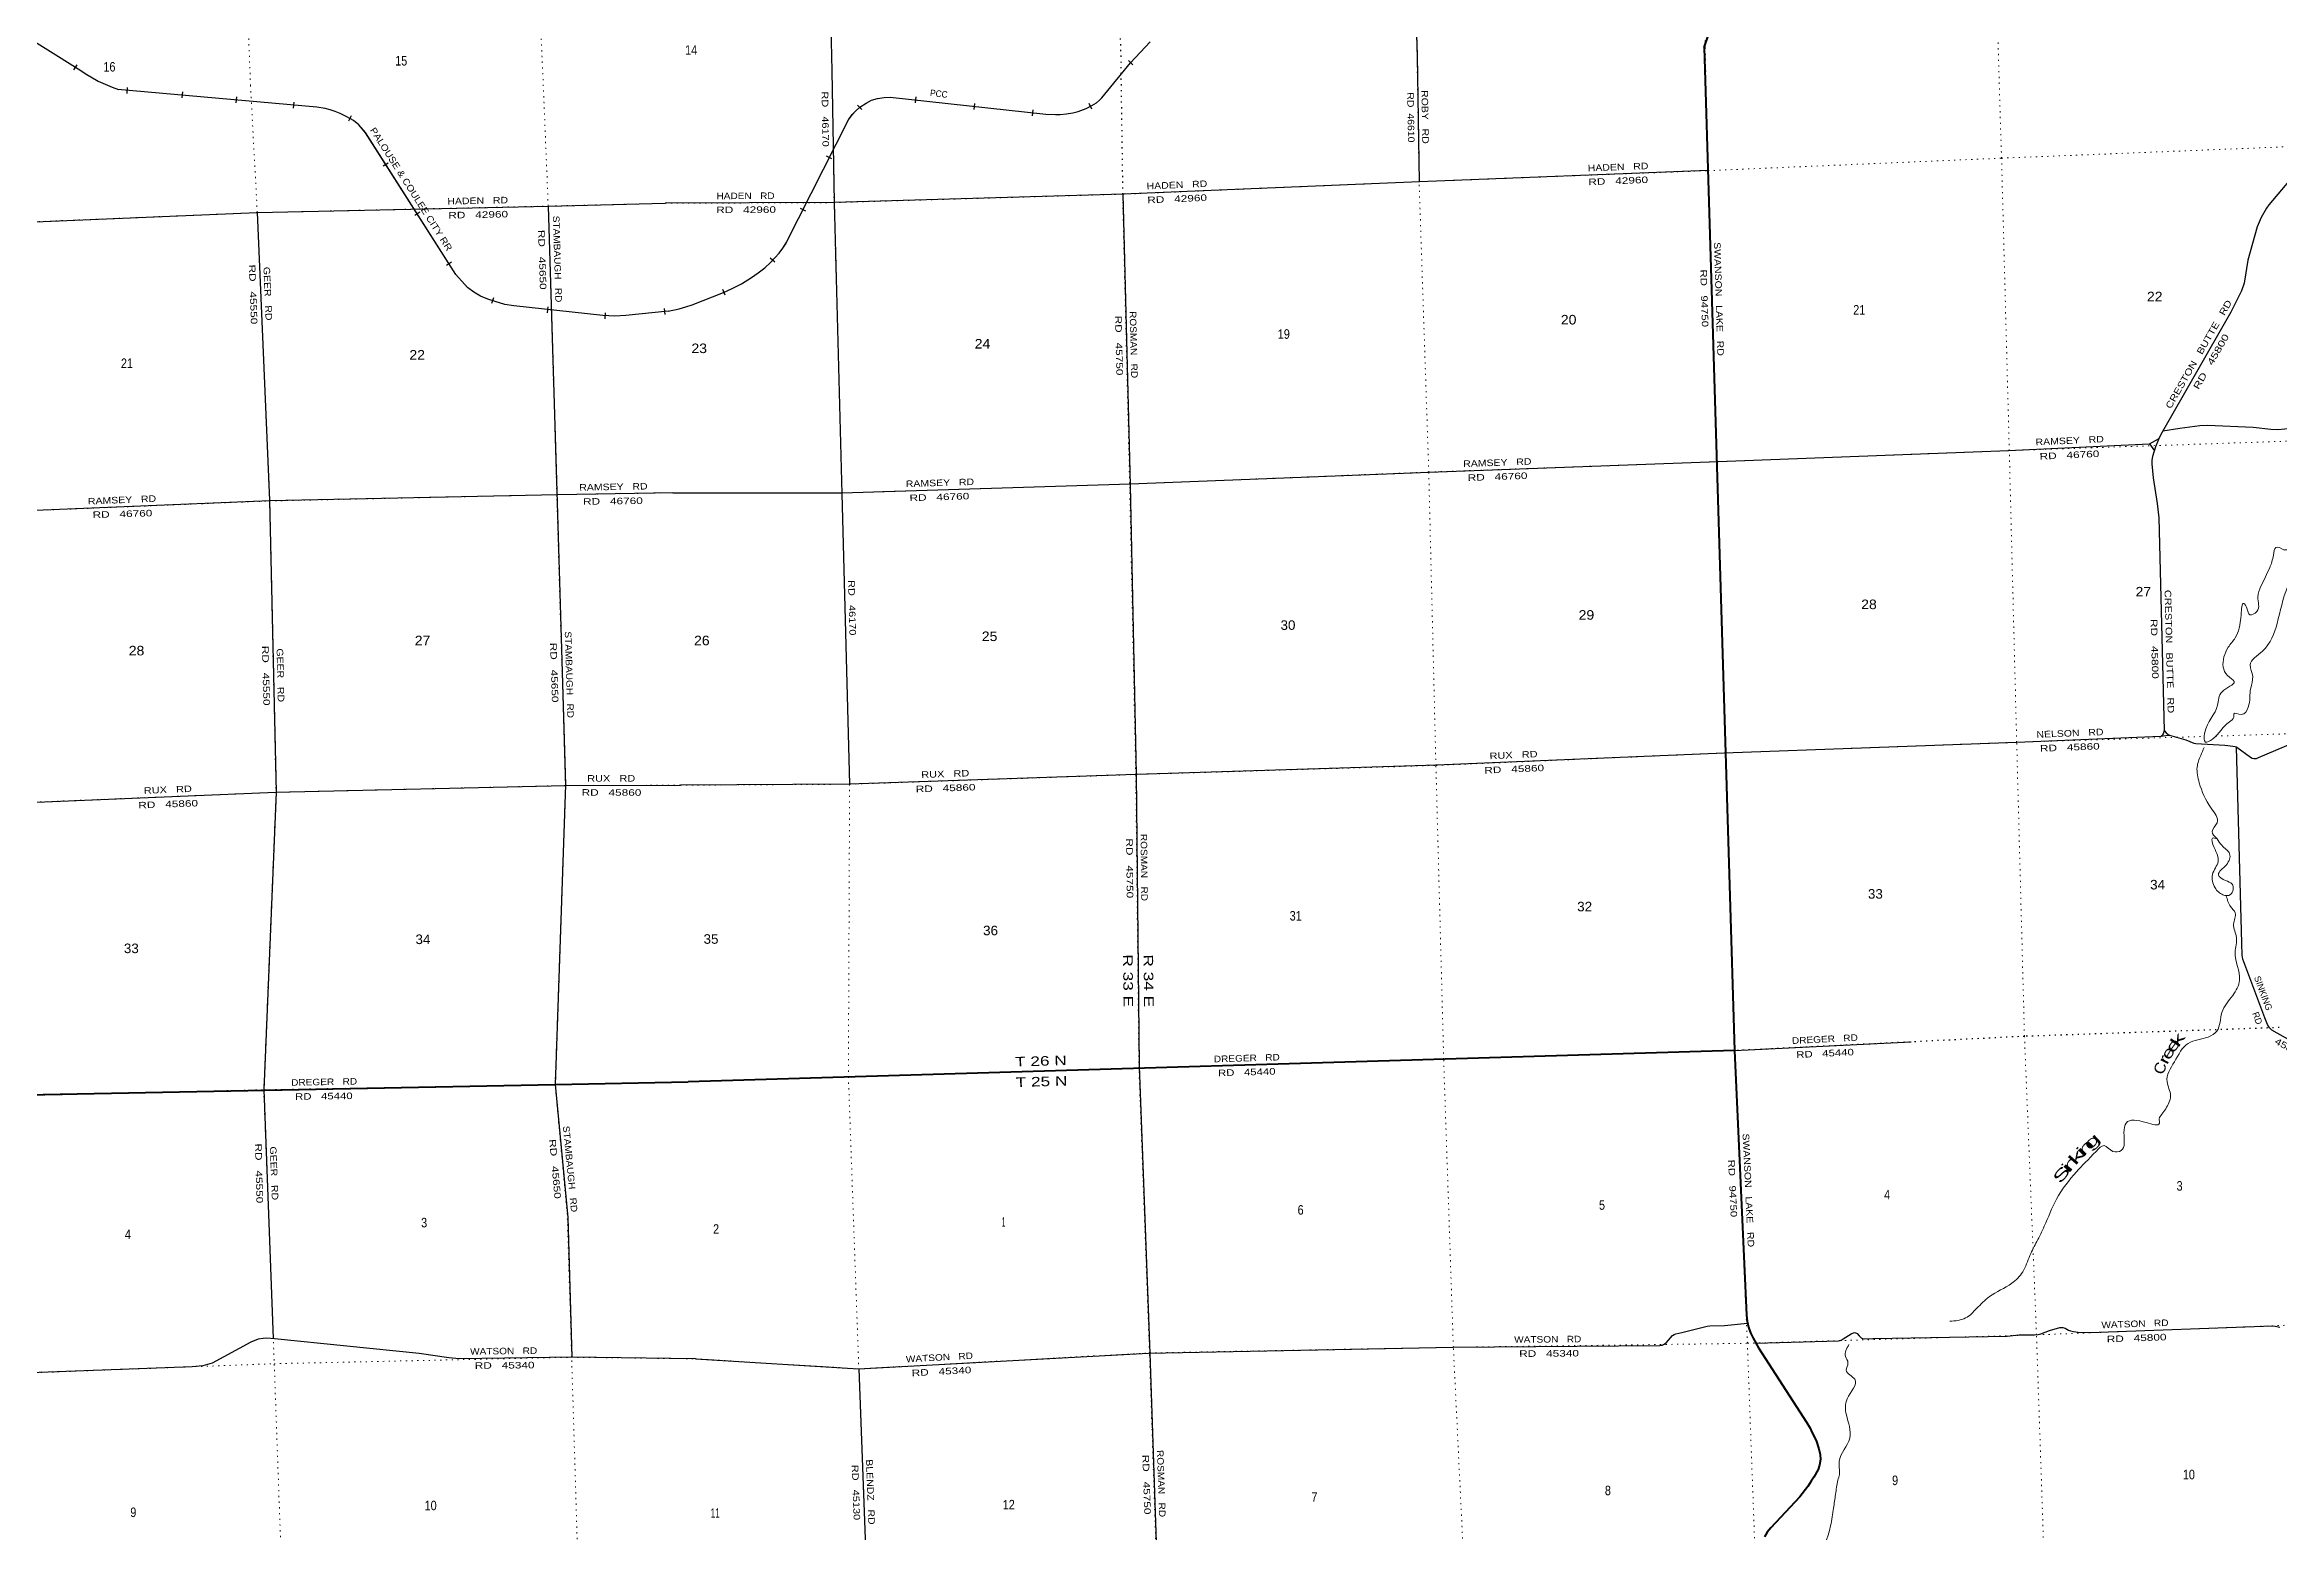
# Model space of a CAD drawing. Header units: feet. Extents: x 493183 to 745759, y 5472 to 195788.
# Drawn here: x 576721 to 617686, y 72721 to 99999 of the extents above; entities that cross this region are included whole.
import ezdxf
from ezdxf.enums import TextEntityAlignment as Align

# ---------------------------------------------------------------- set-up
doc = ezdxf.new("R2010")
doc.units = ezdxf.units.FT
doc.header["$LTSCALE"] = 70
doc.linetypes.add('DOTTED', pattern=[1.5, 0.3, -1.2])
for name, color, linetype, lineweight in [('26', 7, 'Continuous', 40), ('27', 7, 'Continuous', 13), ('29', 7, 'Continuous', 25), ('34', 7, 'Continuous', 25), ('39', 7, 'Continuous', 13), ('6', 7, 'DOTTED', 25), ('7', 7, 'DOTTED', 13)]:
    doc.layers.add(name, color=color, linetype=linetype, lineweight=lineweight)
doc.layers.add('30', color=7, linetype='Continuous')
doc.layers.add('41', color=7, linetype='Continuous')

msp = doc.modelspace()

# ---------------------------------------------------------------- linework, layer by layer
at = {"layer": '26'}
for points in [[(607145.02, 99946.18), (607227.23, 100199.73), (607278.45, 100314.99), (607341.44, 100424.26), (607415.5, 100526.35), (607499.84, 100620.14), (607593.51, 100704.6), (609276.25, 102072.24)], [(607145.02, 99946.18), (607695.61, 81553.44), (588517.48, 80981.93)], [(607695.61, 81553.44), (607920.98, 76701.05), (607932.86, 76591.35), (607956.89, 76483.13), (607988.94, 76378.91), (608038.44, 76282.46), (608138.9, 76101.24), (609021.27, 74743.78), (609086.53, 74629.33), (609117.83, 74556.43), (609194.68, 74404.87), (609246.76, 74252.55), (609270.79, 74148.34), (609274.8, 74056.15), (609254.77, 73951.93), (609230.73, 73875.78), (609150.62, 73735.49), (609106.55, 73659.33), (609042.46, 73559.12), (608898.62, 73369.29), (608361.48, 72803.57), (608299.44, 72726.18), (608245.32, 72639.23)], [(570054.36, 80561.52), (575432.79, 80725.78), (586077.12, 80933.19), (588517.48, 80981.93)]]:
    msp.add_lwpolyline(points, dxfattribs=at)
at = {"layer": '29'}
for p, q in [((591077.69, 102444.56), (591153.13, 99520.24)), ((601878.2, 99804.66), (601916.83, 97486.67)), ((615305.94, 92678.22), (615395.26, 92553.82)), ((607695.61, 81553.44), (610935.47, 81713))]:
    msp.add_line(p, q, dxfattribs=at)
for points in [[(601635.3, 108309.16), (601655.98, 108238.42), (601659.6, 108176.03), (601748.98, 104086.79), (601785.38, 102832.05), (601878.2, 99804.66)], [(591153.13, 99520.24), (591191.51, 97106.43), (591337.11, 91765.41), (591476.27, 86438.37)], [(619027.46, 98420.38), (618541.16, 98130.07), (618305.02, 97965.89), (618195.52, 97880.67), (618120.35, 97806.75), (617493.93, 97062.98), (617449.36, 96999.59), (617351.99, 96827.61), (617277.8, 96656.77), (617108.22, 96048.28), (617039.73, 95624.4), (616993.92, 95483.54), (616799.58, 95091.8), (615514.88, 92853.77), (615470.27, 92762.46), (615417.55, 92626.52), (615362.8, 92447.96), (615350.63, 92383.03), (615351.37, 92313.04), (615371.23, 92057.9), (615444.12, 91586.77), (615478.37, 91323.96), (615578.04, 87425.58)], [(607212.58, 97689.17), (601926.84, 97487.05), (596489.63, 97256.63), (591187.53, 97104.31), (588096.39, 97090.14)], [(559109.05, 96227.43), (564443.79, 96437.52), (569692.36, 96467.33), (575381.46, 96704.01), (580618.71, 96919.62), (585959.8, 97038.01), (588096.39, 97090.14)], [(596487.55, 97256.57), (596616.93, 91919.14), (596728.94, 86619.49), (596783.88, 81267.98), (596979.75, 76002.79), (597158.09, 70710.35)], [(580618.71, 96919.62), (580839.67, 91645.94), (580962.3, 86290.65), (580737.71, 80835.25), (580910.44, 76275.02)], [(585951.65, 97039.62), (586109.48, 91803.64), (586268.23, 86428.86), (586077.12, 80933.19), (586309.21, 78494.87), (586381.83, 75932.64)], [(615551.68, 92917.87), (615864.54, 92967.67), (616230.95, 93017.76), (616366.53, 93020.15), (617208.3, 92987.62), (617530.45, 92949.14), (617658.44, 92943.32), (617912.47, 92966.24), (617946.14, 92966.38), (617988.72, 92957.25), (618146.88, 92885.22), (618192.19, 92875.1), (618242.19, 92875.07), (618539.26, 92896.49), (618556.49, 92897.39), (618586.9, 92889.28), (618768.11, 92816.07), (618943.78, 92747.24), (618957.98, 92743.19), (618992.75, 92741.57), (619183.52, 92749.1)], [(588235.14, 91782.31), (591334.66, 91779.44), (596622.2, 91945.45), (602102.32, 92160.92), (607401.19, 92353.41), (612723.93, 92558.62), (615305.94, 92678.22), (615473.63, 92771.13)], [(588235.14, 91782.31), (586119.18, 91742.8), (580850.95, 91632.15), (575500.27, 91415.26)], [(615515.02, 87310.71), (612873.94, 87205.63), (607510.49, 87009.4), (602234.82, 86785.32), (596724.96, 86617.37), (591468.14, 86438.09), (588375.32, 86419.88)], [(615578.04, 87425.58), (615557.87, 87364.2), (615541.46, 87342.03), (615512.15, 87310.6)], [(615678.21, 87329.18), (615605.61, 87323.21), (615513, 87310.66)], [(615578.04, 87425.58), (615614.46, 87378.55), (615642.85, 87354.2), (615678.21, 87329.18)], [(619331.08, 87386.45), (618418.86, 87376.53), (618376.28, 87374.5), (618329.64, 87362.32), (618205.78, 87310.43), (617297.73, 86921.68), (617258.98, 86904.77), (617238.7, 86902.74), (617220.45, 86904.77), (617190.03, 86910.86), (617156.02, 86927.95), (616909.92, 87110.58), (616898.04, 87117.32), (616877.76, 87124.92), (616743.92, 87145.21), (616686.39, 87148.88), (616155.75, 87180.94), (616123.43, 87187.82), (615975.92, 87244.56), (615678.21, 87329.18)], [(618245.25, 81535.74), (617550.01, 81929.79), (617506.34, 81974.17), (617468.12, 82030.26), (617419.78, 82157.81), (617019.43, 83228.13), (617007.52, 83301.17), (616998.29, 83525.51), (616901.77, 87115.2)], [(568892.11, 85794.58), (570012.97, 85845.94), (575692.66, 86074.35), (580959.29, 86290.93), (586268.23, 86413.82), (588375.32, 86419.88)], [(588650.26, 75902.8), (586382.76, 75931.38), (584322.4, 75905.07), (584132.02, 75920.1), (583583.41, 75999.22), (580932.2, 76268.7), (580790.93, 76283.12), (580723.36, 76277.89), (580636.72, 76262.08), (580497.91, 76209.7), (579788.14, 75825.6), (579746.09, 75811.58), (579620.1, 75771.33), (579422.49, 75756.79), (575621.23, 75612.7), (570257.49, 75238.95)], [(588650.26, 75902.8), (591641.2, 75718.65), (596957.35, 76008.23), (602541.81, 76115.78), (606331.32, 76149), (606371.88, 76155.33), (606394.18, 76163.45), (606426.63, 76181.71), (606448.98, 76202.48), (606564.44, 76328.38), (606590.88, 76346.06), (606623.32, 76358.24), (606730.45, 76387.19), (606927.13, 76434.74), (607197.18, 76500.27), (607246.41, 76505.72), (607517.09, 76512.98), (607936.84, 76554.59)], [(608090.79, 76188.02), (609607.77, 76234.88), (609636.6, 76239.53), (609656.88, 76247.64), (609691.69, 76267.33), (609838.49, 76359.85), (609881.96, 76381.56), (609898.19, 76383.59), (609918.68, 76382.13), (609936.71, 76373.45), (609948.88, 76365.33), (609981.1, 76323.41), (610021.88, 76288.22), (610046.21, 76276.05), (610077.69, 76271.65), (610237.33, 76273.92), (612694.21, 76319.7), (612909.86, 76341.59), (613196.88, 76343.25), (613266.32, 76350.1), (613314.98, 76362.27), (613471.42, 76423.09), (613661.73, 76477.93), (613690.12, 76479.96), (613716.4, 76477.98), (613759.07, 76465.75), (613818.92, 76430.4), (613858.43, 76413), (613911.15, 76400.82), (613996.06, 76388.85), (614220.58, 76384.81), (617560.63, 76506.63), (617609.81, 76499.22), (617694.97, 76480.96)], [(591645.31, 75718.87), (591840.38, 70477.71)]]:
    msp.add_lwpolyline(points, dxfattribs=at)
at = {"layer": '34'}
for p, q in [((577255.17, 99537.46), (577313.99, 99631.14)), ((596671.39, 99631.63), (596590.3, 99706.85)), ((578235.72, 99213.3), (578225.86, 99103.13)), ((579246.26, 99133.14), (579236.4, 99022.97)), ((580234.31, 99044.62), (580224.45, 98934.45)), ((581288.83, 98945.25), (581278.97, 98835.08)), ((591699.23, 98808.54), (591623.74, 98889.38)), ((592681.84, 98932), (592694, 99041.94)), ((593760.75, 98810), (593772.92, 98919.93)), ((594826.75, 98694.67), (594838.91, 98804.61)), ((595916.02, 98819.21), (595867.67, 98918.7)), ((582341.98, 98694.45), (582287.92, 98597.95)), ((591153.37, 97902.86), (591054.64, 97952.72)), ((583020.06, 97828.7), (582926.77, 97769.27)), ((583598.38, 96925.83), (583505.09, 96866.39)), ((590672.41, 96944.57), (590573.67, 96994.43)), ((584179.59, 96008.69), (584086.3, 95949.26)), ((590104.74, 96009.1), (590022.55, 96083.12)), ((589197.74, 95408.38), (589153.83, 95509.9)), ((584947.85, 95358.01), (584911.64, 95253.49)), ((585942.46, 95193.63), (585930.69, 95083.65)), ((586997.25, 95084.32), (586991.8, 94973.84)), ((588079.1, 95161.34), (588090.6, 95051.33))]:
    msp.add_line(p, q, dxfattribs=at)
for points in [[(575320.74, 100816.39), (577381.07, 99522.89), (577461.8, 99470.14), (577703.13, 99331.43), (577957.62, 99218.71), (578072.02, 99178.03)], [(596627.66, 99664.78), (596984.75, 100049.77)], [(588147.46, 95111.65), (588352.97, 95155.42), (588472.43, 95189.57), (588591.94, 95231.58), (589162.65, 95455.54), (589311.62, 95519.97), (589493.03, 95611.67), (589676.09, 95730.74), (589799.07, 95814.17), (589919.73, 95906.87), (590026.18, 96003.45), (590183.02, 96177.63), (590250.06, 96265.42), (590314.55, 96362.8), (591455.71, 98622.74), (591520.96, 98715.78), (591589.35, 98784.2), (591662.61, 98852.62), (591781.05, 98925.41), (591877.49, 98979.66), (591985, 99013.89), (592107.11, 99033.44), (592220.53, 99037.98), (595075.03, 98722.13), (595248.94, 98716.17), (595339.13, 98721.05), (595450.68, 98729.82), (595568.25, 98747.88), (595668.14, 98774.69), (595810.74, 98831.66), (595914.32, 98881.99), (595999.6, 98935.62), (596055.6, 98979.48), (596100.81, 99023.8), (596627.47, 99667.58)], [(588148.19, 95111.6), (587376.6, 95030.92), (587170.95, 95021.99), (586954.19, 95032.67), (585318.63, 95207.7), (585156.52, 95237.55), (584976.06, 95287.69), (584845.73, 95332.83), (584713.02, 95386.13), (584584.97, 95458.24), (584469.59, 95548.57), (584258.87, 95782.63), (582600.8, 98385.16), (582477.93, 98530.9), (582382.89, 98605.96), (582257.73, 98676.08), (582138.21, 98734.52), (582047.4, 98776.26), (581952.31, 98806.31), (581862.2, 98826.34), (581708.09, 98852.91), (578063.99, 99179.01)]]:
    msp.add_lwpolyline(points, dxfattribs=at)
at = {"layer": '34', "lineweight": 13}
for points in [[(588148.06, 95113.43), (588353.23, 95154.35), (588472.76, 95188.52), (588592.32, 95230.55), (589163.07, 95454.52), (589312.09, 95518.97), (589493.58, 95610.72), (589676.7, 95729.82), (589799.71, 95813.28), (589920.44, 95906.03), (590026.96, 96002.67), (590183.87, 96176.93), (590250.96, 96264.78), (590315.5, 96362.25), (591456.66, 98622.17), (591521.81, 98715.07), (591590.11, 98783.41), (591663.28, 98851.74), (591781.61, 98924.46), (591877.93, 98978.65), (591985.26, 99012.82), (592107.22, 99032.34), (592220.49, 99036.88), (595074.95, 98721.03), (595248.95, 98715.07), (595339.2, 98719.95), (595450.81, 98728.73), (595568.48, 98746.8), (595668.49, 98773.64), (595811.19, 98830.65), (595914.85, 98881.03), (596000.23, 98934.72), (596056.33, 98978.65), (596101.62, 99023.06), (596628.32, 99666.88)], [(588148.08, 95112.69), (587376.52, 95032.02), (587170.95, 95023.09), (586954.28, 95033.77), (585318.79, 95208.79), (585156.77, 95238.62), (584976.39, 95288.74), (584846.12, 95333.86), (584713.5, 95387.12), (584585.58, 95459.16), (584470.34, 95549.38), (584259.75, 95783.3), (582601.69, 98385.81), (582478.7, 98531.69), (582383.5, 98606.88), (582258.24, 98677.05), (582138.68, 98735.51), (582047.8, 98777.29), (581952.6, 98807.37), (581862.41, 98827.42), (581708.23, 98854), (578064.09, 99180.11)]]:
    msp.add_lwpolyline(points, dxfattribs=at)
at = {"layer": '39'}
for points in [[(617779.24, 90732.73), (617621.62, 90779.56), (617578.08, 90639.18), (617509.39, 90409.37), (617349.56, 90069.93), (617291.93, 89870.68), (617275.1, 89604.21), (617143.71, 89545.71), (617092.89, 89667.02), (617035.21, 89753.87), (616983.78, 89550.79), (616875.71, 89120.29), (616750.34, 88949.15), (616658.03, 88587.64), (616736.32, 88432.93), (616857.63, 88319.86), (616635.66, 88135.63), (616555.5, 87887.33), (616317.04, 87370.15), (616333.83, 87212.25), (616458.33, 87263.75), (616770.52, 87583.77), (616852.36, 87670.94), (616852.31, 87729.37), (616986.13, 87719.44), (617117.03, 87848.44), (617161.08, 88202.4), (617198.16, 88411.08), (617150.12, 88625.16), (617375.71, 88878), (617644.75, 89388.08), (617837.59, 90050.91), (617970.13, 90532.55), (617850.41, 90734.57), (617779.6, 90733.79)], [(616307.03, 87111.33), (616244.41, 86966.94), (616179.19, 86753.36), (616217.69, 86466.45), (616438.58, 85997.86), (616545.04, 85733.22), (616453.73, 85571.2), (616549.49, 85437.19)], [(616549.49, 85437.19), (616464.08, 85450.64), (616490.43, 85278.19), (616564.36, 85018.58), (616459.39, 84785.62), (616508.58, 84539.34), (616652.67, 84410.87), (616790.03, 84415.15), (616821.62, 84607.54), (616697.99, 84672.19), (616570.84, 84779.03), (616715.98, 84962.87), (616775.64, 85162.18), (616630.54, 85318.83), (616549.49, 85437.19)], [(616714.04, 84393.66), (616793.85, 84193.65), (616876.71, 84081.4), (616847.78, 83870.96), (616900.8, 83630.84), (616874.23, 83353.99), (616956.95, 82846.84), (616831.48, 82564.88), (616632.26, 82252.42), (616543.2, 81913.17), (616383.3, 81803.41), (616017.36, 81687.22), (615762.44, 81348.84), (615627.85, 80981.98), (615691.54, 80726.08), (615659.82, 80594.13), (615533.58, 80390.73), (615486.23, 80300.6), (615486.92, 80224.06), (615250.01, 80232.78), (614878.19, 80225.21), (614837.95, 80048.67), (614786.91, 79720.68), (614633.75, 79705.83), (614476.3, 79811.72), (614326.36, 79706.3), (613965.6, 79330.37), (613601.19, 78829.4), (613378.18, 78332.85), (613240.44, 78054.55), (613114.04, 77798.76), (612981.12, 77498.44), (612780.29, 77288.68), (612374.41, 77044.31), (612135.55, 76823.28), (611935.37, 76651.83), (611644.33, 76590.36)], [(609794.99, 76163.92), (609733.96, 75946.43), (609778.65, 75826.94), (609746.93, 75694.99), (609904.51, 75528.66), (609763.5, 75171.67), (609749.76, 74875.07), (609811.37, 74449.87), (609616.31, 74020.68), (609620.7, 73783.07), (609594.12, 73677.48), (609550.82, 73416.22), (609513.22, 73165.22), (609460.02, 72841.19), (609172.03, 72181.43), (608577.34, 71673.28), (608186.24, 71579.47)]]:
    msp.add_spline(points, degree=3, dxfattribs=at)
at = {"layer": '6'}
for points in [[(595200.39, 145545.86), (595213.88, 145270.85), (595399.16, 139962.65), (595528.96, 134618.78), (595787.48, 123973.33), (595923.2, 118712.25), (596056.37, 113316.05), (596208.26, 107974.76), (596360.21, 102631.45), (596452.43, 99660.13)], [(597696.21, 54626.43), (597531.67, 60013.85), (597330.52, 65445.11), (597155.99, 70711.5), (596979.75, 76005.99), (596786.42, 81230.82), (596728.49, 86616.78), (596615.67, 91947.81), (596487.55, 97256.57), (596452.43, 99660.13)], [(617684.44, 81975.87), (613013.87, 81815.08), (607695.87, 81553.12), (602361.97, 81393.24), (596786.42, 81229.6), (591444.89, 81069.23), (588517.48, 80981.93)], [(557553.03, 80176.29), (559498.16, 80175.3), (564775.94, 80328.73), (570054.25, 80562.75), (575443.14, 80715.83), (580737.71, 80835.25), (586077.12, 80933.19), (588517.48, 80981.93)]]:
    msp.add_lwpolyline(points, dxfattribs=at)
at = {"layer": '7'}
for points in [[(600618.87, 145690.18), (600625.48, 145450.95), (600820.41, 140159.12), (600966.11, 134823.72), (601118.98, 129522.76), (601226.64, 124178.32), (601398.14, 118857.68), (601558.55, 113498.46), (601659.45, 108182.07), (601785.38, 102832.05), (601878.2, 99804.66)], [(580493.48, 99250.66), (580379.98, 102213.97), (580256, 107491), (579964.08, 112865.74), (579835.94, 118215.18), (579675.21, 123577.74), (579564.41, 128885.38), (579446.86, 134217), (579286.78, 139557.42), (579188.93, 144903.73), (579163.69, 145124.24)], [(584539.69, 145266.39), (584515.3, 145015.25), (584598.54, 139686.63), (584818.71, 134356.08), (584940.4, 129020.55), (585042.39, 123670.33), (585138.42, 118317.92), (585279.74, 112999.1), (585592.65, 107663.27), (585720.91, 102309.81), (585856.01, 99382.16)], [(590938.89, 107325.34), (591077.69, 102444.56), (591153.35, 99520.25)], [(607160.98, 99946.62), (607131.22, 103062.88), (607099.67, 104342.18)], [(613874.36, 54226.32), (613920.24, 55040.99), (613800.6, 60444.91), (613603.93, 65769.8), (613412.34, 71050.55), (613234.66, 76341.97), (613013.87, 81815.08), (612871.18, 87208.5), (612735.64, 92553.14), (612593.64, 97918.05), (612527.61, 100092.11)], [(603103.46, 53935.55), (603136.2, 54787.17), (603113.91, 60102.72), (602973.04, 65498.7), (602799.69, 70824.01), (602544.32, 76114.37), (602366.85, 81395.68), (602224.76, 86780.75), (602093.63, 92158.48), (601916.83, 97486.67), (601878.2, 99804.66)], [(607160.98, 99946.62), (607212.58, 97689.17), (607371.43, 92353.75), (607530.59, 87008.97), (607693.43, 81555.56), (607933.71, 76201.64), (608128.26, 70895.91), (608295.03, 65598.25), (608460.02, 60190.46), (608605.98, 54895.75), (608476.22, 54079.94)], [(580493.48, 99250.66), (580618.71, 96919.62), (580841.52, 91632.09), (580962.3, 86290.65), (580735.88, 80825.15), (580929.55, 75803.14), (581118.39, 70494.95), (581300.9, 64983.18), (581421.66, 59727.61), (581594.14, 54345.4), (581648.41, 53371.7)], [(587071.33, 53512.29), (587030.24, 54239.26), (586921.78, 59679.61), (586729.15, 64973.64), (586540.46, 70602.18), (586381.53, 75930.96), (586298.81, 78552.99), (586077.12, 80933.19), (586267.19, 86398.15), (586107.89, 91747.07), (585951.65, 97039.62), (585856.01, 99382.16)], [(591153.13, 99520.24), (591191.83, 97104.95), (591336.36, 91778.8), (591476.27, 86438.37), (591454.64, 81072.89), (591645.31, 75718.87), (591844.35, 70427.5), (592080.48, 65170.4), (592278.15, 59718.57), (592330.1, 54326.68)], [(588096.39, 97090.14), (591185.74, 97102.51), (596487.55, 97256.57), (601916.83, 97486.67), (607212.58, 97689.17), (612593.64, 97918.05), (617906.57, 98130.25), (619034.85, 98151.7)], [(588096.39, 97090.14), (585965.79, 97039.84), (580618.71, 96919.62), (575372.38, 96704.21), (569690.11, 96466.16), (564440.36, 96436.05), (559109.05, 96227.43), (557157.07, 96205.12)], [(619183.52, 92749.1), (618030.02, 92735.11), (612732.74, 92556.94), (607370.21, 92351.31), (602091.19, 92162.14), (596618.11, 91942.93), (591338.8, 91780.02), (588235.14, 91782.31)], [(557289.25, 90867.73), (559356.06, 90942.27), (564555.78, 91056.25), (569875.03, 91151.87), (575504.3, 91415.32), (580841.52, 91632.09), (586107.89, 91747.07), (588235.14, 91782.31)], [(588375.32, 86419.88), (591476.27, 86438.37), (596724.83, 86616.78), (602225.98, 86783.19), (607530.59, 87011.41), (612863.86, 87208.5), (616304.52, 87314.97)], [(616518.02, 87321.58), (618206.88, 87373.84), (619331.08, 87386.45)], [(588375.32, 86419.88), (586266.89, 86414.26), (580962.3, 86290.65), (575673.55, 86074.6), (570009.31, 85844.88), (564634.39, 85591.28), (559243.2, 85563.09), (557420.94, 85550.04)], [(588650.26, 75902.8), (591645.31, 75718.87), (596974.87, 76010.87), (602551.64, 76114.37), (607938.59, 76186.99), (613246.86, 76341.97), (618538.64, 76546.36), (619632.89, 76418.69)], [(557685.99, 74847.46), (559661.17, 74953.36), (564929.67, 75062.33), (570259.55, 75238.7), (575599.93, 75612.67), (580927.34, 75813.18), (586381.53, 75930.96), (588650.26, 75902.8)]]:
    msp.add_lwpolyline(points, dxfattribs=at)

# ---------------------------------------------------------------- texts
at = {"layer": '27'}
for s, rotation, width, p in [('HADEN   RD', 1.27, 1.2, (584103.85, 97066.89)), ('STAMBAUGH   RD', 271.727, 1.15, (586036.76, 96860.65)), ('SWANSON   LAKE   RD', 271.715, 1.2, (607321.9, 96376.89)), ('GEER   RD', 272.399, 1.2, (580730.55, 95922.5)), ('RD   94750', 271.668, 1.3, (607070.65, 95874.78)), ('RAMSEY   RD', 1.07, 1.2, (586522.07, 91820.34)), ('RAMSEY   RD', 2.321, 1.2, (577514.84, 91566.98)), ('GEER   RD', 271.312, 1.2, (580971.94, 88927.2)), ('STAMBAUGH   RD', 271.692, 1.15, (586255.23, 89240)), ('RUX   RD', 0.165, 1.25, (586666.31, 86484.97)), ('RUX   RD', 2.355, 1.25, (578540.65, 86261.53)), ('RD   45440', 1.707, 1.3, (598231.83, 81083.67)), ('DREGER   RD', 1.116, 1.15, (581239.39, 80908.94)), ('RD   45440', 0.804, 1.3, (581311.98, 80650.97)), ('STAMBAUGH   RD', 275.437, 1.15, (586220.21, 80168.61)), ('SWANSON   LAKE   RD', 272.659, 1.2, (607846.43, 80032.46)), ('GEER   RD', 272.169, 1.2, (580848.09, 79793.87)), ('RD   94750', 272.659, 1.3, (607579.94, 79552.36)), ('WATSON   RD', 0.732, 1.15, (584519.9, 75977.6))]:
    msp.add_text(s, height=120, rotation=rotation, dxfattribs=dict(at, width=width)).set_placement(p)
at = {"layer": '27', "width": 1.15}
msp.add_text('DREGER   RD', height=120, rotation=1.707, dxfattribs=at).set_placement((598759.13, 81357.16), align=Align.CENTER)
at = {"layer": '30'}
for s, rotation, width, p in [('ROBY   RD', 270.955, 1.2, (601958.86, 99165.29)), ('HADEN   RD', 2.427, 1.2, (596923.45, 97345.08)), ('HADEN   RD', 2.19, 1.2, (605010.12, 97675)), ('HADEN   RD', 0.263, 1.15, (589035.91, 97164.9)), ('ROSMAN   RD', 271.389, 1.15, (596609.55, 95112.31)), ('CRESTON   BUTTE   RD', 60.143, 1.25, (615696.41, 93310.53)), ('RAMSEY   RD', 2.652, 1.2, (613220.06, 92651.68)), ('RAMSEY   RD', 2.08, 1.2, (602726.65, 92253.65)), ('RAMSEY   RD', 1.798, 1.2, (592508.36, 91886.32)), ('CRESTON   BUTTE   RD', 271.465, 1.25, (615582.21, 90001.21)), ('NELSON   RD', 2.278, 1.2, (613235.33, 87290.06)), ('RUX   RD', 2.432, 1.25, (603210.47, 86896.82)), ('RUX   RD', 1.953, 1.25, (592791.52, 86553.26)), ('ROSMAN   RD', 270.588, 1.15, (596810.11, 85527)), ('DREGER   RD', 2.819, 1.15, (608753.96, 81675.65)), ('RD   45440', 2.819, 1.3, (608833.91, 81417.49)), ('45800', 330.456, 1.3, (617588.78, 81690.57)), ('WATSON   RD', 2.089, 1.15, (614426.87, 76462.38)), ('WATSON   RD', 0.502, 1.15, (603660.02, 76195.59)), ('RD   45800', 2.089, 1.35, (614524.79, 76203.19)), ('WATSON   RD', 3.118, 1.15, (592511.99, 75836.19)), ('ROSMAN   RD', 271.93, 1.15, (597109.59, 74228.18)), ('BLENDZ   RD', 272.132, 1.2, (591777.19, 74057.6))]:
    msp.add_text(s, height=120, rotation=rotation, dxfattribs=dict(at, width=width)).set_placement(p)
for s, rotation, width, p in [('RD   46170', 270.911, 1.25, (590971.55, 98634)), ('RD  46610', 270.955, 1.2, (601705.86, 98664.72)), ('RD   42960', 2.19, 1.35, (605568.65, 97443.03)), ('RD   42960', 2.427, 1.35, (597483.31, 97112.83)), ('RD   42960', 1.181, 1.35, (584668.81, 96821.47)), ('RD   42960', 0.263, 1.35, (589579.45, 96912.61)), ('RD   45650', 271.788, 1.35, (585782.51, 96053.53)), ('RD   45550', 272.052, 1.35, (580482.55, 95417.65)), ('RD   45750', 271.389, 1.35, (596355.18, 94481.21)), ('RD   45800', 60.143, 1.4, (616488.01, 94158.05)), ('RD   46760', 2.652, 1.35, (613841.62, 92414.92)), ('RD   46760', 1.798, 1.35, (593124.14, 91645.55)), ('RD   46760', 2.08, 1.35, (603356.92, 92017.55)), ('RD   46760', 1.743, 1.35, (578148.11, 91334.97)), ('RD   46760', 0.874, 1.35, (587138.51, 91569.93)), ('RD   46170', 271.496, 1.25, (591461.79, 89673.15)), ('RD   45800', 271.465, 1.35, (615340.57, 88918.5)), ('RD   45550', 271.461, 1.35, (580717.42, 88427.75)), ('RD   45650', 271.815, 1.35, (586002.44, 88483.58)), ('RD   45860', 2.278, 1.35, (613847.78, 87055.71)), ('RD   45860', 1.953, 1.35, (593238.42, 86307.49)), ('RD   45860', 2.432, 1.35, (603662.16, 86656.77)), ('RD   45860', 2.088, 1.35, (578986.43, 86013.07)), ('RD   45860', 359.935, 1.35, (587111.52, 86227.41)), ('RD   45750', 270.588, 1.35, (596551.31, 84896.61)), ('RD   45650', 275.175, 1.35, (586018.78, 79378.77)), ('RD   45550', 271.36, 1.35, (580590.53, 79301.54)), ('RD   45340', 0.554, 1.35, (585153.45, 75723.41)), ('RD   45340', 0.502, 1.35, (604299.73, 75941.31)), ('RD   45340', 3.118, 1.35, (593164.35, 75611.84)), ('RD   45130', 272.132, 1.25, (591533.48, 73449.89)), ('RD   45750', 271.93, 1.35, (596861.06, 73594.66))]:
    msp.add_text(s, height=120, rotation=rotation, dxfattribs=dict(at, width=width)).set_placement(p, align=Align.CENTER)
for s, p in [('SINKING', (617218.57, 82895.54)), ('RD', (617187.15, 82237.43))]:
    msp.add_text(s, height=120, rotation=290.508, dxfattribs=at).set_placement(p)
at = {"layer": '34', "width": 0.95}
msp.add_text('PCC', height=120, rotation=353.686, dxfattribs=at).set_placement((593106.5, 99040.56), align=Align.CENTER)
at = {"layer": '34', "width": 1.15}
msp.add_text('PALOUSE & COULEE CITY RR', height=120, rotation=302.501, dxfattribs=at).set_placement((582678.08, 98433.13))
at = {"layer": '41'}
for s, rotation, width, p in [('e', 58.929, 1.5, (615726.83, 81460.73)), ('e', 53.779, 1.7, (615813.04, 81591.69)), ('k', 55.35, 1.85, (615902.55, 81698.91)), ('C', 70.855, 1.1, (615594.26, 81199.96)), ('r', 62.975, 1.55, (615660.9, 81345.64)), ('n', 45.88, 2.1, (614201.79, 79712.32)), ('g', 42.744, 2.05, (614314.26, 79817.4)), ('i', 50.673, 1.65, (613861.19, 79339.88)), ('n', 50.673, 1.9, (613931.67, 79422.09)), ('k', 48.892, 2.1, (614037.44, 79540.35)), ('i', 45.88, 1.85, (614126.35, 79629.41)), ('S', 50.673, 1.8, (613768.04, 79220.46))]:
    msp.add_text(s, height=200, rotation=rotation, dxfattribs=dict(at, width=width)).set_placement(p, align=Align.CENTER)
at = {"layer": '6', "width": 1.35}
for s, rotation, p in [('R 33 E', 270.616, (596494.11, 82834.23)), ('R 34 E', 270.616, (596870.45, 82833.3)), ('T 26 N', 1.707, (594986.1, 81275.9)), ('T 25 N', 1.707, (594997.6, 80899.92))]:
    msp.add_text(s, height=175, rotation=rotation, dxfattribs=at).set_placement(p, align=Align.CENTER)
at = {"layer": '7'}
for s, width, p in [('14', 0.85, (588460.99, 99813.68)), ('16', 0.85, (577796.87, 99506.32)), ('15', 0.85, (583146.58, 99617.02)), ('21', 0.85, (578118.46, 94070.04)), ('22', 1.1, (583406.61, 94223.86)), ('28', 1.1, (578261.54, 88801.02)), ('27', 1.1, (583505.09, 88987.17)), ('34', 1.05, (583518.54, 83507.53)), ('33', 1.05, (578172.44, 83341.46)), ('4', 0.85, (578190.44, 78097.87)), ('3', 0.85, (583621.54, 78312.41)), ('9', 0.85, (578290.44, 73001.41)), ('10', 0.85, (583685.53, 73126.65))]:
    msp.add_text(s, height=175, dxfattribs=dict(at, width=width)).set_placement(p)
for s, width, p in [('22', 1.1, (615402.05, 95293.63)), ('20', 1.1, (604657.59, 94868.81)), ('21', 0.85, (609985.51, 95049.8)), ('19', 0.85, (599436.29, 94606.27)), ('23', 1.1, (588719.78, 94343.61)), ('24', 1.1, (593912.82, 94427.84)), ('28', 1.1, (610163.44, 89649.28)), ('27', 1.1, (615192.68, 89881.17)), ('30', 1.05, (599512.74, 89268.72)), ('29', 1.1, (604984.12, 89454.94)), ('26', 1.1, (588767.41, 88986.52)), ('25', 1.1, (594042.9, 89063.66)), ('33', 1.05, (610280.71, 84340.18)), ('34', 1.05, (615454.53, 84509.22)), ('31', 0.85, (599654.31, 83938.57)), ('32', 1.05, (604951.67, 84107.49)), ('35', 1.05, (588935.75, 83512.81)), ('36', 1.05, (594060.41, 83669.44)), ('3', 0.85, (615857.89, 78985.93)), ('6', 0.85, (599744.39, 78546.15)), ('5', 0.85, (605269.73, 78635.61)), ('4', 0.85, (610495.78, 78824.06)), ('2', 0.85, (589028.88, 78195.23)), ('1', 0.4, (594300.66, 78325.87)), ('9', 0.85, (610642.38, 73586.47)), ('10', 0.85, (616027.79, 73693.33)), ('7', 0.85, (599997.53, 73281.24)), ('8', 0.85, (605377.62, 73401.66)), ('11', 0.65, (589014.02, 72988.93)), ('12', 0.85, (594394.37, 73141.09))]:
    msp.add_text(s, height=175, dxfattribs=dict(at, width=width)).set_placement(p, align=Align.CENTER)

doc.saveas('drawing.dxf')
